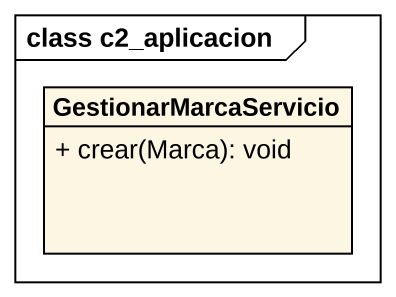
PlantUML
@startuml
mainframe class c2_aplicacion
hide circle
hide empty members
skinparam classAttributeIconSize 0
class GestionarMarcaServicio {
  + crear(Marca): void
}
@enduml
